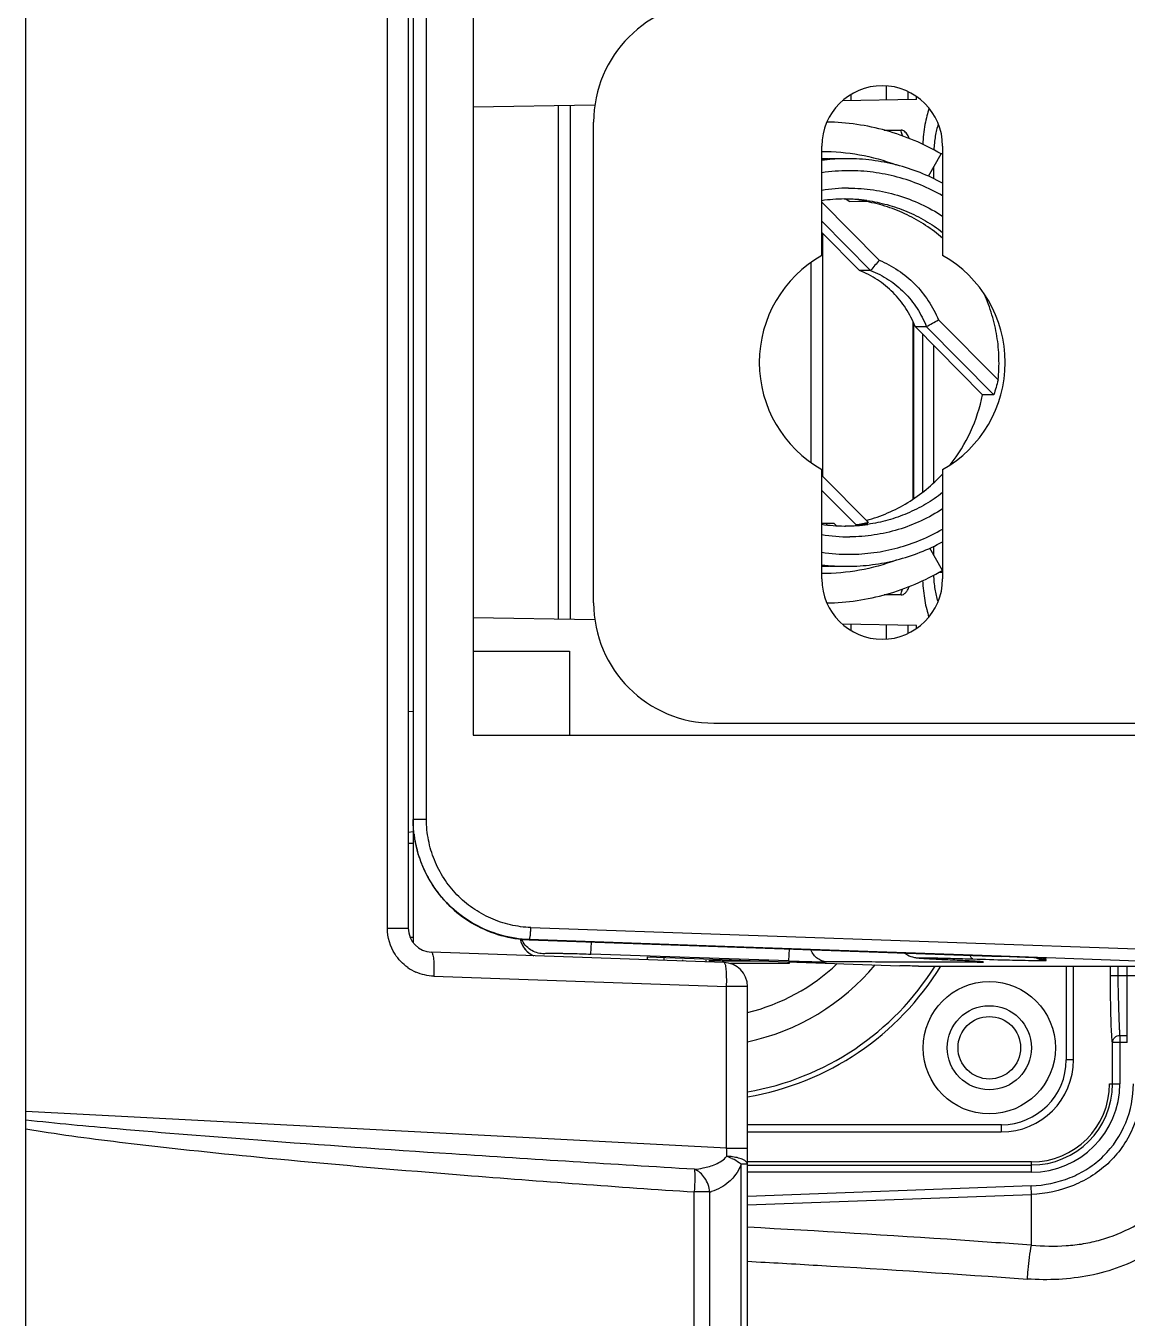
# Model space of a CAD drawing. Header units: millimetres. Extents: x -73584 to -37571, y -61249 to -50748.
# Drawn here: x -48297.5 to -48251.7, y -54508.5 to -54454.7 of the extents above; entities that cross this region are included whole.
import ezdxf

# ---------------------------------------------------------------- set-up
doc = ezdxf.new("R2010")
doc.units = ezdxf.units.MM
doc.header["$LTSCALE"] = 200
for name, color, linetype in [('DIM', 3, 'Continuous'), ('NONE_38', 7, 'Continuous'), ('SOLID_1', 7, 'Continuous')]:
    doc.layers.add(name, color=color, linetype=linetype)

# ---------------------------------------------------------------- blocks, each defined once
blk = doc.blocks.new('5569')
at = {"color": 7, "linetype": 'Continuous'}
for p, q in [((-46066.839, -55184.216), (-46066.839, -54684.316)), ((-46051.808, -54815.794), (-46051.808, -54768.739)), ((-46050.939, -54768.739), (-46050.939, -54815.794)), ((-46050.939, -54806.788), (-46050.739, -54806.77)), ((-46050.739, -54811.23), (-46050.739, -54811.776)), ((-46050.939, -54811.794), (-46050.739, -54811.776)), ((-46050.738, -54811.776), (-46050.738, -54816.381)), ((-46050.738, -54812.266), (-46050.939, -54812.266)), ((-46051.808, -54815.794), (-46050.939, -54815.794)), ((-46050.858, -54816.166), (-46050.738, -54816.166)), ((-46037.821, -54817.218), (-46049.974, -54816.793)), ((-46021.749, -54817.766), (-46021.749, -54817.369)), ((-46021.449, -54817.369), (-46021.449, -54817.766)), ((-46021.06, -54817.766), (-46021.06, -54817.369)), ((-46049.878, -54817.793), (-46037.708, -54818.218)), ((-46037.708, -54824.946), (-46037.708, -54818.218)), ((-46036.839, -54818.218), (-46037.708, -54818.218)), ((-46036.839, -55050.315), (-46036.839, -54818.218)), ((-46021.749, -54817.766), (-46017.843, -54817.766)), ((-46021.362, -54820.252), (-46021.362, -54822.266)), ((-46021.362, -54820.252), (-46021.057, -54820.252)), ((-46021.057, -54820.55), (-46021.057, -54820.252)), ((-46021.661, -54822.266), (-46021.661, -54820.55)), ((-46021.057, -54820.55), (-46021.661, -54820.55)), ((-46021.787, -54822.266), (-46021.362, -54822.266)), ((-46037.708, -54824.946), (-46066.839, -54823.419)), ((-46037.708, -54824.946), (-46036.839, -54824.946)), ((-46037.101, -55042.922), (-46037.101, -54825.611)), ((-46036.839, -54825.611), (-46037.101, -54825.611)), ((-46025.037, -54825.516), (-46036.839, -54825.516)), ((-46036.839, -54825.642), (-46025.037, -54825.642)), ((-46025.037, -54825.941), (-46025.037, -54825.516)), ((-46025.037, -54825.941), (-46036.839, -54825.941)), ((-46039.052, -55041.77), (-46039.052, -54826.763)), ((-46038.402, -54826.763), (-46039.052, -54826.763)), ((-46038.402, -55041.77), (-46038.402, -54826.763)), ((-46025.05, -54826.51), (-46036.839, -54826.946)), ((-46025.037, -54826.863), (-46025.05, -54826.51)), ((-46036.839, -54827.3), (-46025.037, -54826.863)), ((-46025.037, -54828.971), (-46025.037, -54826.863))]:
    blk.add_line(p, q, dxfattribs=at)
for centre, radius, start, end in [((-46049.939, -54815.794), 1, 180, 267.966), ((-46049.833, -54815.834), 1.953, 234.6019, 245.9442), ((-46037.839, -54818.218), 1, 0, 88.9997), ((-46025.037, -54822.266), 3.675, 270, 0), ((-46025.037, -54822.266), 3.375, 270, 0), ((-46025.037, -54822.266), 3.25, 270, 0), ((-46057.609, -54768.341), 56.559, 260.6077, 261.3026), ((-46044.918, -54825.322), 7.22, 0.3414, 2.9869), ((-46037.823, -54827.888), 2.612, 82.07, 87.2632), ((-46038.633, -54827.708), 2.603, 63.5357, 68.9517), ((-46038.979, -54824.652), 2.189, 285.3048, 287.1278)]:
    blk.add_arc(centre, radius, start, end, dxfattribs=at)
for points in [[(-46051.492, -54816.873), (-46051.695, -54816.558), (-46051.805, -54816.169), (-46051.808, -54815.794)], [(-46050.964, -54817.426), (-46051.172, -54817.279), (-46051.354, -54817.087), (-46051.492, -54816.873)], [(-46049.878, -54817.793), (-46050.135, -54817.78), (-46050.394, -54817.722), (-46050.629, -54817.617)]]:
    blk.add_open_spline(points, degree=3, dxfattribs=at)
for points, knots in [([(-46049.974, -54816.793), (-46049.964, -54816.793), (-46049.942, -54816.822), (-46049.913, -54816.916), (-46049.883, -54817.126), (-46049.872, -54817.433), (-46049.874, -54817.669), (-46049.878, -54817.793)], [0, 0, 0, 0, 0.029375, 0.088448, 0.305322, 0.636337, 1, 1, 1, 1]), ([(-46037.708, -54818.218), (-46037.704, -54818.09), (-46037.703, -54817.854), (-46037.712, -54817.548), (-46037.739, -54817.34), (-46037.783, -54817.246), (-46037.81, -54817.218), (-46037.821, -54817.218)], [0, 0, 0, 0, 0.371429, 0.687647, 0.902486, 0.965881, 1, 1, 1, 1]), ([(-46021.661, -54820.55), (-46021.672, -54820.518), (-46021.682, -54820.419), (-46021.699, -54820.232), (-46021.712, -54819.96), (-46021.725, -54819.617), (-46021.735, -54819.211), (-46021.746, -54818.587), (-46021.749, -54818.1), (-46021.749, -54817.766)], [0, 0, 0, 0, 0.036785, 0.105389, 0.2038, 0.328582, 0.475749, 0.640512, 1, 1, 1, 1]), ([(-46021.449, -54817.766), (-46021.442, -54818.065), (-46021.429, -54818.621), (-46021.41, -54819.282), (-46021.395, -54819.725), (-46021.386, -54819.967), (-46021.375, -54820.135), (-46021.368, -54820.223), (-46021.362, -54820.252)], [0, 0, 0, 0, 0.359616, 0.671717, 0.796551, 0.894963, 0.963479, 1, 1, 1, 1]), ([(-46021.057, -54820.252), (-46021.053, -54820.222), (-46021.057, -54820.135), (-46021.058, -54819.967), (-46021.059, -54819.725), (-46021.058, -54819.418), (-46021.058, -54819.056), (-46021.059, -54818.499), (-46021.06, -54818.065), (-46021.06, -54817.766)], [0, 0, 0, 0, 0.036299, 0.104739, 0.203135, 0.327991, 0.475286, 0.640201, 1, 1, 1, 1]), ([(-46021.661, -54820.55), (-46021.661, -54820.474), (-46021.596, -54820.315), (-46021.437, -54820.252), (-46021.361, -54820.252)], [0, 0, 0, 0, 0.499258, 1, 1, 1, 1]), ([(-46025.05, -54826.51), (-46024.498, -54826.482), (-46023.664, -54826.318), (-46022.673, -54825.81), (-46021.803, -54825.115), (-46021.014, -54823.933), (-46020.799, -54822.818), (-46020.794, -54822.266)], [0, 0, 0, 0, 0.249946, 0.375397, 0.50079, 0.750352, 1, 1, 1, 1]), ([(-46020.44, -54822.266), (-46020.438, -54822.864), (-46020.621, -54823.773), (-46021.183, -54824.835), (-46021.953, -54825.762), (-46023.244, -54826.591), (-46024.44, -54826.84), (-46025.037, -54826.863)], [0, 0, 0, 0, 0.249789, 0.375168, 0.500541, 0.750104, 1, 1, 1, 1]), ([(-46025.037, -54828.971), (-46024.555, -54829.012), (-46023.826, -54829.033), (-46022.863, -54828.926), (-46021.918, -54828.712), (-46020.787, -54828.254), (-46019.176, -54827.163), (-46017.644, -54825.194), (-46017.193, -54823.235), (-46017.196, -54822.266)], [0, 0, 0, 0, 0.125011, 0.187451, 0.249946, 0.374985, 0.500121, 0.749635, 1, 1, 1, 1]), ([(-46039.048, -54825.818), (-46042.41, -54825.617), (-46048.462, -54825.237), (-46056.459, -54824.681), (-46062.361, -54824.213), (-46065.573, -54823.915), (-46066.838, -54823.776)], [0, 0, 0, 0, 0.362621, 0.65277, 0.862998, 1, 1, 1, 1]), ([(-46066.161, -54824.25), (-46064.847, -54824.451), (-46061.596, -54824.865), (-46055.746, -54825.468), (-46048.027, -54826.128), (-46042.241, -54826.548), (-46039.052, -54826.763)], [0, 0, 0, 0, 0.146485, 0.360899, 0.647883, 1, 1, 1, 1]), ([(-46039.048, -54825.818), (-46038.927, -54825.806), (-46038.625, -54825.762), (-46038.144, -54825.634), (-46037.825, -54825.419), (-46037.698, -54825.279)], [0, 0, 0, 0, 0.246605, 0.618023, 1, 1, 1, 1]), ([(-46037.101, -54825.611), (-46037.127, -54825.59), (-46037.244, -54825.502), (-46037.371, -54825.428), (-46037.473, -54825.378)], [0, 0, 0, 0, 0.22348, 1, 1, 1, 1]), ([(-46036.839, -54825.611), (-46036.839, -54825.528), (-46037, -54825.415), (-46037.217, -54825.344), (-46037.377, -54825.313), (-46037.463, -54825.301)], [0, 0, 0, 0, 0.34273, 0.639837, 1, 1, 1, 1]), ([(-46037.101, -54825.611), (-46037.121, -54825.66), (-46037.201, -54825.843), (-46037.31, -54826.015), (-46037.403, -54826.13)], [0, 0, 0, 0, 0.260834, 1, 1, 1, 1]), ([(-46016.748, -54825.514), (-46017.093, -54826.31), (-46018.049, -54827.8), (-46020.111, -54829.45), (-46022.586, -54830.374), (-46024.34, -54830.443), (-46025.204, -54830.385)], [0, 0, 0, 0, 0.250501, 0.500467, 0.750103, 1, 1, 1, 1]), ([(-46039.048, -54825.818), (-46039.039, -54825.864), (-46039.031, -54825.986), (-46039.026, -54826.301), (-46039.039, -54826.569), (-46039.052, -54826.763)], [0, 0, 0, 0, 0.149477, 0.385329, 1, 1, 1, 1]), ([(-46038.402, -54826.763), (-46038.427, -54826.554), (-46038.563, -54826.169), (-46038.875, -54825.882), (-46039.048, -54825.818)], [0, 0, 0, 0, 0.531801, 1, 1, 1, 1]), ([(-46037.403, -54826.13), (-46037.467, -54826.209), (-46037.729, -54826.479), (-46038.073, -54826.662), (-46038.335, -54826.743)], [0, 0, 0, 0, 0.269445, 1, 1, 1, 1]), ([(-46025.038, -54828.978), (-46026.02, -54828.906), (-46029.951, -54828.628), (-46033.886, -54828.39), (-46036.838, -54828.23)], [0, 0, 0, 0, 0.249792, 1, 1, 1, 1]), ([(-46025.204, -54830.385), (-46025.195, -54830.256), (-46025.155, -54829.783), (-46025.099, -54829.311), (-46025.037, -54828.971)], [0, 0, 0, 0, 0.272515, 1, 1, 1, 1]), ([(-46036.837, -54829.646), (-46035.866, -54829.699), (-46031.987, -54829.919), (-46028.109, -54830.173), (-46025.204, -54830.387)], [0, 0, 0, 0, 0.250324, 1, 1, 1, 1])]:
    blk.add_open_spline(points, degree=3, knots=knots, dxfattribs=at)
at = {"layer": 'NONE_38', "color": 7, "linetype": 'Continuous'}
for p, q in [((-46035.102, -54817.266), (-46037.542, -54817.266)), ((-46035.102, -54817.194), (-46035.102, -54817.266)), ((-46023.587, -54817.369), (-46023.587, -54821.267)), ((-46023.287, -54821.266), (-46023.287, -54817.369)), ((-46023.287, -54821.266), (-46023.587, -54821.266)), ((-46026.285, -54823.967), (-46036.839, -54823.967)), ((-46026.287, -54823.967), (-46026.287, -54824.266)), ((-46036.839, -54824.266), (-46026.287, -54824.266))]:
    blk.add_line(p, q, dxfattribs=at)
for radius in [2.75, 1.75, 1.3]:
    blk.add_circle((-46026.787, -54820.766), radius, dxfattribs=at)
for centre, radius, start, end in [((-46038.787, -54811.266), 8.265, 283.6392, 313.4348), ((-46038.787, -54811.266), 9.45, 281.9025, 320.1735), ((-46038.787, -54811.266), 11.7, 279.5881, 328.5605), ((-46038.787, -54811.266), 11.5, 279.7546, 327.937), ((-46026.287, -54821.266), 3, 270, 0), ((-46026.287, -54821.266), 2.7, 270.0403, 359.9814)]:
    blk.add_arc(centre, radius, start, end, dxfattribs=at)
at = {"layer": 'SOLID_1', "color": 7, "linetype": 'Continuous'}
for p, q in [((-46050.739, -54773.259), (-46050.739, -54811.274)), ((-46050.186, -54811.268), (-46050.186, -54773.264)), ((-46048.239, -54776.766), (-46048.239, -54807.766)), ((-46032.541, -54781.127), (-46032.541, -54781.379)), ((-46031.064, -54781.353), (-46031.064, -54780.768)), ((-46030.168, -54781.001), (-46030.168, -54781.338)), ((-46043.18, -54781.565), (-46048.239, -54781.653)), ((-46044.703, -54781.591), (-46044.703, -54802.942)), ((-46044.203, -54802.95), (-46044.203, -54781.583)), ((-46029.819, -54781.331), (-46032.899, -54781.385)), ((-46029.819, -54781.331), (-46029.819, -54781.198)), ((-46043.236, -54802.266), (-46043.236, -54782.266)), ((-46031.16, -54782.603), (-46030.451, -54782.6)), ((-46033.749, -54787.817), (-46033.749, -54783.267)), ((-46028.729, -54783.267), (-46028.729, -54787.816)), ((-46033.663, -54783.792), (-46033.636, -54783.792)), ((-46033.489, -54783.792), (-46033.485, -54783.814)), ((-46033.489, -54783.792), (-46033.463, -54783.792)), ((-46032.699, -54783.792), (-46032.725, -54783.792)), ((-46029.317, -54784.522), (-46028.791, -54783.591)), ((-46028.729, -54783.592), (-46028.791, -54783.593)), ((-46029.095, -54784.628), (-46029.095, -54784.129)), ((-46033.749, -54785.602), (-46031.36, -54788.012)), ((-46032.818, -54785.467), (-46032.779, -54785.467)), ((-46032.818, -54785.468), (-46032.8, -54785.467)), ((-46032.609, -54785.566), (-46032.752, -54785.469)), ((-46032.609, -54785.566), (-46031.879, -54785.564)), ((-46031.722, -54788.439), (-46033.749, -54786.394)), ((-46033.749, -54786.865), (-46032.189, -54788.439)), ((-46033.703, -54797.013), (-46033.703, -54786.911)), ((-46034.203, -54788.106), (-46034.203, -54796.428)), ((-46031.722, -54788.439), (-46032.189, -54788.439)), ((-46029.958, -54797.948), (-46029.958, -54790.58)), ((-46029.929, -54797.927), (-46029.929, -54790.648)), ((-46029.874, -54790.775), (-46027.069, -54793.606)), ((-46029.874, -54790.775), (-46029.406, -54790.775)), ((-46026.602, -54793.606), (-46029.406, -54790.775)), ((-46028.901, -54790.493), (-46026.422, -54792.994)), ((-46029.568, -54791.083), (-46029.568, -54797.667)), ((-46029.095, -54797.26), (-46029.095, -54791.561)), ((-46026.602, -54793.606), (-46027.069, -54793.606)), ((-46033.749, -54801.267), (-46033.749, -54796.718)), ((-46028.729, -54796.718), (-46028.729, -54801.267)), ((-46033.749, -54796.967), (-46031.808, -54798.926)), ((-46032.323, -54799.023), (-46033.749, -54797.585)), ((-46033.231, -54798.968), (-46033.749, -54798.969)), ((-46033.231, -54798.968), (-46033.145, -54799.054)), ((-46032.758, -54799.067), (-46032.779, -54799.067)), ((-46031.916, -54798.963), (-46031.838, -54798.963)), ((-46029.095, -54800.288), (-46029.095, -54799.906)), ((-46028.737, -54800.912), (-46029.266, -54799.989)), ((-46033.436, -54800.742), (-46033.463, -54800.742)), ((-46033.436, -54800.742), (-46033.433, -54800.724)), ((-46032.699, -54800.742), (-46032.672, -54800.742)), ((-46028.873, -54800.986), (-46028.729, -54800.988)), ((-46030.451, -54801.933), (-46031.163, -54801.931)), ((-46030.451, -54801.934), (-46031.148, -54801.932)), ((-46043.18, -54802.968), (-46048.239, -54802.88)), ((-46029.819, -54803.201), (-46032.9, -54803.148)), ((-46032.541, -54803.154), (-46032.541, -54803.408)), ((-46031.064, -54803.766), (-46031.064, -54803.18)), ((-46030.168, -54803.195), (-46030.168, -54803.532)), ((-46029.819, -54803.336), (-46029.819, -54803.201)), ((-46048.239, -54804.266), (-46044.239, -54804.266)), ((-46044.239, -54804.266), (-46044.239, -54807.766)), ((-46038.236, -54807.266), (-46015.249, -54807.266)), ((-46048.239, -54807.766), (-46014.793, -54807.766)), ((-46050.186, -54811.268), (-46050.739, -54811.268)), ((-46045.843, -54815.767), (-46014.793, -54816.863)), ((-46045.913, -54816.275), (-46045.913, -54816.264)), ((-46037.78, -54816.553), (-46045.913, -54816.267)), ((-46045.913, -54816.277), (-46026.29, -54816.969)), ((-46043.345, -54816.87), (-46043.328, -54816.369)), ((-46026.29, -54816.959), (-46037.78, -54816.553)), ((-46035.13, -54817.157), (-46043.345, -54816.87)), ((-46041.01, -54816.99), (-46041.01, -54817.106)), ((-46041.01, -54816.99), (-46037.51, -54817.111)), ((-46040.31, -54817.096), (-46040.31, -54817.014)), ((-46039.535, -54817.11), (-46039.535, -54817.158)), ((-46038.552, -54817.192), (-46038.552, -54817.128)), ((-46037.911, -54817.143), (-46037.911, -54817.165)), ((-46037.51, -54817.111), (-46030.508, -54817.352)), ((-46035.113, -54816.658), (-46035.13, -54817.157)), ((-46029.523, -54817.06), (-46029.61, -54817.054)), ((-46029.421, -54817.067), (-46029.523, -54817.06)), ((-46029.302, -54817.074), (-46029.421, -54817.067)), ((-46029.167, -54817.082), (-46029.302, -54817.074)), ((-46028.933, -54817.095), (-46029.167, -54817.082)), ((-46028.662, -54817.108), (-46028.933, -54817.095)), ((-46028.359, -54817.123), (-46028.662, -54817.108)), ((-46027.9, -54817.143), (-46028.359, -54817.123)), ((-46028.119, -54817.133), (-46028.127, -54817.133)), ((-46027.758, -54817.15), (-46027.9, -54817.143)), ((-46027.63, -54817.156), (-46027.758, -54817.15)), ((-46014.856, -54817.363), (-46026.29, -54816.959)), ((-46026.137, -54816.975), (-46026.29, -54816.969)), ((-46026.29, -54816.969), (-46026.29, -54816.969)), ((-46026.245, -54816.971), (-46026.29, -54816.969)), ((-46026.099, -54816.976), (-46026.245, -54816.971)), ((-46025.739, -54816.989), (-46026.137, -54816.975)), ((-46025.965, -54816.981), (-46026.099, -54816.976)), ((-46025.898, -54816.983), (-46025.965, -54816.981)), ((-46025.388, -54817.002), (-46025.739, -54816.989)), ((-46025.09, -54817.014), (-46025.388, -54817.002)), ((-46024.851, -54817.024), (-46025.09, -54817.014)), ((-46025.034, -54817.134), (-46025.028, -54817.134)), ((-46024.67, -54817.032), (-46024.851, -54817.024)), ((-46024.565, -54817.037), (-46024.67, -54817.032)), ((-46024.522, -54817.039), (-46024.565, -54817.037)), ((-46024.503, -54817.04), (-46024.522, -54817.039)), ((-46024.492, -54817.041), (-46024.503, -54817.04)), ((-46024.43, -54817.13), (-46024.43, -54817.046)), ((-46035.96, -54817.164), (-46037.659, -54817.164)), ((-46030.234, -54817.203), (-46030.244, -54817.203)), ((-46029.732, -54817.369), (-46017.029, -54817.369)), ((-46028.125, -54817.208), (-46028.23, -54817.208)), ((-46027.285, -54817.21), (-46028.125, -54817.208)), ((-46027.517, -54817.162), (-46027.63, -54817.156)), ((-46027.42, -54817.168), (-46027.517, -54817.162)), ((-46027.337, -54817.173), (-46027.42, -54817.168)), ((-46027.269, -54817.178), (-46027.337, -54817.173)), ((-46027.217, -54817.182), (-46027.269, -54817.178)), ((-46027.17, -54817.186), (-46027.163, -54817.187))]:
    blk.add_line(p, q, dxfattribs=at)
for points in [[(-46029.61, -54817.054), (-46029.648, -54817.051), (-46029.684, -54817.048), (-46029.717, -54817.045), (-46029.748, -54817.041), (-46029.778, -54817.038), (-46029.809, -54817.034), (-46029.84, -54817.03), (-46029.876, -54817.024), (-46029.92, -54817.015), (-46029.972, -54817.002), (-46030.039, -54816.982), (-46030.113, -54816.953), (-46030.192, -54816.914), (-46030.273, -54816.865), (-46030.323, -54816.827)], [(-46024.493, -54817.041), (-46024.491, -54817.041), (-46024.492, -54817.041)], [(-46027.163, -54817.187), (-46027.169, -54817.186), (-46027.18, -54817.185), (-46027.196, -54817.183), (-46027.217, -54817.182)]]:
    blk.add_lwpolyline(points, dxfattribs=at)
for centre, radius, start, end in [((-46038.236, -54782.266), 5, 90, 180), ((-46031.239, -54783.267), 2.51, 0, 180), ((-46033.636, -54791.994), 8.202, 90.1836, 90.7848), ((-46032.698, -54792.024), 8.231, 91.2138, 97.3375), ((-46033.471, -54791.484), 7.692, 91.3985, 92.0742), ((-46033.466, -54791.659), 7.867, 91.2402, 91.4013), ((-46033.464, -54791.785), 7.992, 90.1808, 91.239), ((-46033.464, -54792.366), 8.574, 88.0237, 89.9922), ((-46032.872, -54792.372), 8.58, 90.0041, 90.1797), ((-46032.699, -54791.995), 8.203, 90.1837, 91.2121), ((-46032.611, -54792.034), 7.741, 90.1865, 98.4482), ((-46032.611, -54792.056), 7.039, 90.1874, 99.3025), ((-46032.779, -54792.072), 6.605, 90.3452, 98.4482), ((-46032.905, -54791.791), 6.324, 88.8575, 89.043), ((-46032.78, -54792.072), 6.605, 82.1295, 89.9944), ((-46032.904, -54791.727), 6.26, 88.6064, 88.8577), ((-46033.079, -54792.055), 6.588, 79.5333, 80.1963), ((-46031.238, -54792.267), 5.11, 119.4274, 240.5726), ((-45992.192, -54821.629), 51.616, 139.3607, 139.9822), ((-46031.238, -54792.267), 5.11, 299.4122, 60.5878), ((-46056.907, -54740.974), 56.89, 298.9078, 299.491), ((-46032.779, -54792.463), 6.604, 261.5534, 269.7386), ((-46032.779, -54792.492), 6.575, 269.7423, 269.9993), ((-46032.904, -54792.725), 6.342, 271.1334, 271.3293), ((-46032.78, -54792.462), 6.605, 270.1891, 278.2388), ((-46033.081, -54792.464), 6.603, 276.5986, 280.1701), ((-46032.611, -54792.479), 7.038, 260.6957, 270.1802), ((-46032.611, -54792.499), 7.744, 261.5519, 270.1792), ((-46032.698, -54792.513), 8.23, 262.6635, 269.9958), ((-46033.464, -54792.863), 7.879, 267.9254, 270.0074), ((-46033.636, -54792.536), 8.206, 269.2147, 269.9994), ((-46033.468, -54792.064), 8.678, 270.2072, 271.953), ((-46031.239, -54801.267), 2.51, 180, 0), ((-46038.236, -54802.266), 5, 180, 270), ((-46045.735, -54811.279), 5.001, 187.0061, 188.435), ((-46045.823, -54811.292), 4.915, 188.4389, 189.8569), ((-46045.803, -54811.288), 4.935, 189.8573, 191.712), ((-46045.771, -54811.281), 4.968, 191.7147, 195.6082), ((-46045.746, -54811.275), 4.994, 195.6063, 196.8674), ((-46045.721, -54811.267), 5.02, 196.8705, 201.3083), ((-46045.706, -54811.261), 5.036, 201.3066, 201.9579), ((-46045.686, -54811.252), 5.057, 201.966, 211.0572), ((-46045.705, -54811.263), 5.036, 211.0632, 213.2968), ((-46045.31, -54816.035), 1, 192.0772, 245.3882), ((-46024.396, -54816.136), 0.995, 243.5109, 259.1821), ((-46024.394, -54816.086), 1.003, 250.0346, 259.1704), ((-46024.394, -54816.041), 1.005, 258.9248, 267.9519), ((-46024.394, -54816.089), 1, 259.1523, 267.9601), ((-46024.394, -54816.132), 0.999, 259.1206, 267.9692)]:
    blk.add_arc(centre, radius, start, end, dxfattribs=at)
at = {"layer": 'SOLID_1', "color": 7, "linetype": 'Continuous', "extrusion": (0, 0, -1)}
for centre, major_axis, ratio, start_param, end_param in [((-46033.819, -54792.267), (-7.127, -2.997), 0.856387, -2.57799, -2.486984), ((-46033.146, -54799.141), (-1.499, 1.49), 0.087216, -1.402567, -1.367346), ((-46033.819, -54792.267), (-2.704, 6.429), 0.819934, -3.013957, -2.922951)]:
    blk.add_ellipse(centre, major_axis=major_axis, ratio=ratio, start_param=start_param, end_param=end_param, dxfattribs=at)
at = {"layer": 'SOLID_1', "color": 7, "linetype": 'Continuous'}
for points, knots in [([(-46029.283, -54781.699), (-46029.321, -54781.801), (-46029.389, -54782.022), (-46029.498, -54782.519), (-46029.542, -54782.918), (-46029.557, -54783.195)], [0, 0, 0, 0, 0.213206, 0.454899, 1, 1, 1, 1]), ([(-46028.791, -54783.591), (-46029.15, -54783.382), (-46029.896, -54783.01), (-46031.074, -54782.598), (-46032.295, -54782.341), (-46033.124, -54782.275), (-46033.538, -54782.268)], [0, 0, 0, 0, 0.250416, 0.500491, 0.750313, 1, 1, 1, 1]), ([(-46030.112, -54782.952), (-46030.123, -54782.925), (-46030.145, -54782.874), (-46030.189, -54782.793), (-46030.241, -54782.717), (-46030.307, -54782.651), (-46030.377, -54782.61), (-46030.427, -54782.6), (-46030.451, -54782.6)], [0, 0, 0, 0, 0.169958, 0.325802, 0.532793, 0.709601, 0.861786, 1, 1, 1, 1]), ([(-46030.386, -54782.852), (-46030.397, -54782.832), (-46030.433, -54782.753), (-46030.451, -54782.665), (-46030.451, -54782.6)], [0, 0, 0, 0, 0.259382, 1, 1, 1, 1]), ([(-46028.906, -54782.344), (-46028.961, -54782.509), (-46029.046, -54782.869), (-46029.084, -54783.236), (-46029.091, -54783.43)], [0, 0, 0, 0, 0.472079, 1, 1, 1, 1]), ([(-46033.749, -54783.492), (-46033.224, -54783.489), (-46032.17, -54783.579), (-46031.151, -54783.862), (-46030.66, -54784.049)], [0, 0, 0, 0, 0.499765, 1, 1, 1, 1]), ([(-46032.899, -54783.792), (-46032.97, -54783.792), (-46033.254, -54783.797), (-46033.537, -54783.815), (-46033.749, -54783.835)], [0, 0, 0, 0, 0.251258, 1, 1, 1, 1]), ([(-46028.727, -54784.813), (-46029.03, -54784.647), (-46029.657, -54784.352), (-46030.644, -54784.03), (-46031.663, -54783.836), (-46032.354, -54783.792), (-46032.699, -54783.792)], [0, 0, 0, 0, 0.250387, 0.500444, 0.750284, 1, 1, 1, 1]), ([(-46028.727, -54785.336), (-46029.022, -54785.165), (-46029.636, -54784.862), (-46030.608, -54784.533), (-46031.614, -54784.334), (-46032.296, -54784.291), (-46032.637, -54784.292)], [0, 0, 0, 0, 0.25042, 0.500482, 0.750313, 1, 1, 1, 1]), ([(-46032.634, -54785.017), (-46032.29, -54785.016), (-46031.601, -54785.064), (-46030.59, -54785.288), (-46029.62, -54785.656), (-46029.016, -54785.994), (-46028.728, -54786.184)], [0, 0, 0, 0, 0.249627, 0.499409, 0.749494, 1, 1, 1, 1]), ([(-46031.879, -54785.564), (-46031.933, -54785.552), (-46032.055, -54785.529), (-46032.345, -54785.488), (-46032.583, -54785.473), (-46032.752, -54785.469)], [0, 0, 0, 0, 0.188679, 0.423856, 1, 1, 1, 1]), ([(-46028.727, -54787.1), (-46028.951, -54786.906), (-46029.423, -54786.547), (-46030.196, -54786.108), (-46031.019, -54785.777), (-46031.592, -54785.63), (-46031.882, -54785.577)], [0, 0, 0, 0, 0.250615, 0.500767, 0.750522, 1, 1, 1, 1]), ([(-46031.875, -54785.529), (-46031.591, -54785.569), (-46031.026, -54785.685), (-46030.209, -54785.968), (-46029.434, -54786.355), (-46028.955, -54786.678), (-46028.726, -54786.854)], [0, 0, 0, 0, 0.249539, 0.499311, 0.749443, 1, 1, 1, 1]), ([(-46031.36, -54788.012), (-46031.086, -54788.126), (-46030.558, -54788.411), (-46029.866, -54788.984), (-46029.297, -54789.684), (-46029.015, -54790.216), (-46028.901, -54790.493)], [0, 0, 0, 0, 0.248945, 0.498564, 0.748929, 1, 1, 1, 1]), ([(-46029.874, -54790.775), (-46029.975, -54790.511), (-46030.233, -54790.003), (-46030.767, -54789.339), (-46031.424, -54788.8), (-46031.928, -54788.54), (-46032.189, -54788.439)], [0, 0, 0, 0, 0.251128, 0.501514, 0.75111, 1, 1, 1, 1]), ([(-46031.722, -54788.439), (-46031.461, -54788.54), (-46030.957, -54788.8), (-46030.3, -54789.339), (-46029.766, -54790.003), (-46029.508, -54790.511), (-46029.406, -54790.775)], [0, 0, 0, 0, 0.24889, 0.498486, 0.748872, 1, 1, 1, 1]), ([(-46026.422, -54792.994), (-46026.39, -54792.691), (-46026.366, -54792.08), (-46026.451, -54791.168), (-46026.656, -54790.276), (-46026.871, -54789.704), (-46026.996, -54789.427)], [0, 0, 0, 0, 0.250171, 0.500317, 0.7503, 1, 1, 1, 1]), ([(-46028.409, -54796.52), (-46028.076, -54796.098), (-46027.508, -54795.17), (-46027.173, -54794.134), (-46027.069, -54793.606)], [0, 0, 0, 0, 0.499304, 1, 1, 1, 1]), ([(-46031.9, -54798.835), (-46031.598, -54798.753), (-46031.004, -54798.545), (-46030.165, -54798.11), (-46029.395, -54797.56), (-46028.938, -54797.125), (-46028.725, -54796.892)], [0, 0, 0, 0, 0.249378, 0.499084, 0.749281, 1, 1, 1, 1]), ([(-46028.726, -54797.68), (-46028.952, -54797.854), (-46029.425, -54798.174), (-46030.189, -54798.558), (-46030.995, -54798.84), (-46031.553, -54798.958), (-46031.833, -54798.999)], [0, 0, 0, 0, 0.250552, 0.500685, 0.750459, 1, 1, 1, 1]), ([(-46028.729, -54798.351), (-46029.014, -54798.539), (-46029.611, -54798.873), (-46030.569, -54799.24), (-46031.568, -54799.464), (-46032.249, -54799.516), (-46032.589, -54799.517)], [0, 0, 0, 0, 0.250504, 0.50059, 0.750375, 1, 1, 1, 1]), ([(-46032.757, -54799.065), (-46032.579, -54799.061), (-46032.328, -54799.045), (-46032.023, -54799.001), (-46031.894, -54798.976), (-46031.838, -54798.963)], [0, 0, 0, 0, 0.57689, 0.812257, 1, 1, 1, 1]), ([(-46032.587, -54800.242), (-46032.251, -54800.241), (-46031.577, -54800.195), (-46030.585, -54799.995), (-46029.625, -54799.667), (-46029.019, -54799.367), (-46028.727, -54799.198)], [0, 0, 0, 0, 0.249685, 0.499518, 0.749582, 1, 1, 1, 1]), ([(-46032.672, -54800.742), (-46032.33, -54800.741), (-46031.644, -54800.696), (-46030.632, -54800.5), (-46029.651, -54800.18), (-46029.028, -54799.887), (-46028.727, -54799.721)], [0, 0, 0, 0, 0.249709, 0.499554, 0.749612, 1, 1, 1, 1]), ([(-46030.656, -54800.484), (-46031.148, -54800.671), (-46032.168, -54800.955), (-46033.223, -54801.046), (-46033.749, -54801.042)], [0, 0, 0, 0, 0.500236, 1, 1, 1, 1]), ([(-46033.749, -54800.699), (-46033.678, -54800.706), (-46033.387, -54800.73), (-46033.094, -54800.742), (-46032.872, -54800.742)], [0, 0, 0, 0, 0.243784, 1, 1, 1, 1]), ([(-46033.538, -54802.266), (-46033.119, -54802.259), (-46032.279, -54802.192), (-46031.044, -54801.928), (-46029.852, -54801.507), (-46029.1, -54801.126), (-46028.737, -54800.912)], [0, 0, 0, 0, 0.24968, 0.499498, 0.749574, 1, 1, 1, 1]), ([(-46029.56, -54801.34), (-46029.546, -54801.618), (-46029.504, -54802.02), (-46029.398, -54802.522), (-46029.332, -54802.747), (-46029.295, -54802.85)], [0, 0, 0, 0, 0.543391, 0.785548, 1, 1, 1, 1]), ([(-46028.915, -54802.209), (-46028.969, -54802.041), (-46029.029, -54801.772), (-46029.077, -54801.402), (-46029.09, -54801.205), (-46029.093, -54801.105)], [0, 0, 0, 0, 0.473176, 0.732443, 1, 1, 1, 1]), ([(-46030.451, -54801.933), (-46030.419, -54801.933), (-46030.349, -54801.914), (-46030.258, -54801.84), (-46030.177, -54801.725), (-46030.133, -54801.633), (-46030.112, -54801.582)], [0, 0, 0, 0, 0.186574, 0.404818, 0.673982, 1, 1, 1, 1]), ([(-46030.451, -54801.934), (-46030.451, -54801.913), (-46030.445, -54801.827), (-46030.418, -54801.743), (-46030.388, -54801.684)], [0, 0, 0, 0, 0.238821, 1, 1, 1, 1]), ([(-46049.909, -54814.024), (-46050.174, -54813.62), (-46050.591, -54812.73), (-46050.739, -54811.756), (-46050.739, -54811.27)], [0, 0, 0, 0, 0.498372, 1, 1, 1, 1]), ([(-46045.843, -54815.767), (-46046.13, -54815.757), (-46046.702, -54815.68), (-46047.523, -54815.404), (-46048.278, -54814.98), (-46048.94, -54814.419), (-46049.478, -54813.738), (-46049.878, -54812.967), (-46050.128, -54812.134), (-46050.186, -54811.557), (-46050.186, -54811.268)], [0, 0, 0, 0, 0.124652, 0.249369, 0.374187, 0.499127, 0.624202, 0.749398, 0.874678, 1, 1, 1, 1]), ([(-46049.914, -54814.028), (-46049.696, -54814.359), (-46049.179, -54814.974), (-46048.209, -54815.68), (-46047.101, -54816.139), (-46046.31, -54816.263), (-46045.913, -54816.277)], [0, 0, 0, 0, 0.250353, 0.500591, 0.749627, 1, 1, 1, 1]), ([(-46045.913, -54816.267), (-46046.308, -54816.253), (-46047.098, -54816.126), (-46048.204, -54815.668), (-46049.015, -54815.082), (-46049.563, -54814.508), (-46049.8, -54814.19), (-46049.909, -54814.024)], [0, 0, 0, 0, 0.249755, 0.499784, 0.749738, 0.87484, 1, 1, 1, 1]), ([(-46045.913, -54816.267), (-46045.909, -54816.267), (-46045.899, -54816.253), (-46045.891, -54816.226), (-46045.88, -54816.179), (-46045.87, -54816.116), (-46045.861, -54816.037), (-46045.85, -54815.92), (-46045.846, -54815.828), (-46045.843, -54815.767)], [0, 0, 0, 0, 0.02529, 0.081519, 0.174964, 0.304014, 0.462118, 0.638367, 1, 1, 1, 1]), ([(-46046.288, -54816.244), (-46046.256, -54816.393), (-46046.12, -54816.683), (-46045.866, -54816.88), (-46045.725, -54816.944)], [0, 0, 0, 0, 0.494547, 1, 1, 1, 1]), ([(-46045.345, -54816.853), (-46045.433, -54816.849), (-46045.615, -54816.819), (-46045.87, -54816.698), (-46046.087, -54816.505), (-46046.19, -54816.338), (-46046.228, -54816.25)], [0, 0, 0, 0, 0.2342, 0.485033, 0.743707, 1, 1, 1, 1]), ([(-46045.345, -54816.853), (-46045.345, -54816.851), (-46045.341, -54816.849), (-46045.335, -54816.847), (-46045.322, -54816.845), (-46045.297, -54816.842), (-46045.253, -54816.839), (-46045.187, -54816.837), (-46045.103, -54816.835), (-46045.002, -54816.834), (-46044.886, -54816.834), (-46044.754, -54816.835), (-46044.609, -54816.837), (-46044.393, -54816.84), (-46044.1, -54816.847), (-46043.73, -54816.857), (-46043.475, -54816.865), (-46043.345, -54816.87)], [0, 0, 0, 0, 0.00167, 0.005445, 0.011594, 0.020123, 0.044177, 0.077301, 0.11921, 0.169594, 0.227979, 0.293798, 0.366443, 0.445179, 0.617833, 0.805272, 1, 1, 1, 1]), ([(-46038.445, -54817.13), (-46038.307, -54817.132), (-46038.074, -54817.137), (-46037.841, -54817.145), (-46037.744, -54817.15)], [0, 0, 0, 0, 0.587366, 1, 1, 1, 1]), ([(-46037.744, -54817.15), (-46037.736, -54817.15), (-46037.711, -54817.152), (-46037.685, -54817.153), (-46037.669, -54817.156)], [0, 0, 0, 0, 0.338625, 1, 1, 1, 1]), ([(-46033.561, -54817.192), (-46033.622, -54817.189), (-46033.752, -54817.162), (-46033.934, -54817.06), (-46034.094, -54816.9), (-46034.174, -54816.764), (-46034.207, -54816.691)], [0, 0, 0, 0, 0.216419, 0.45602, 0.719358, 1, 1, 1, 1]), ([(-46028.119, -54817.133), (-46028.248, -54817.127), (-46028.493, -54817.116), (-46028.837, -54817.1), (-46029.134, -54817.084), (-46029.348, -54817.071), (-46029.491, -54817.062), (-46029.574, -54817.056), (-46029.634, -54817.051), (-46029.673, -54817.047), (-46029.696, -54817.044), (-46029.716, -54817.042), (-46029.73, -54817.04), (-46029.741, -54817.038), (-46029.747, -54817.037), (-46029.752, -54817.034), (-46029.746, -54817.031), (-46029.74, -54817.031), (-46029.729, -54817.029), (-46029.714, -54817.028), (-46029.694, -54817.027), (-46029.67, -54817.026), (-46029.642, -54817.026), (-46029.61, -54817.025), (-46029.559, -54817.025), (-46029.486, -54817.025), (-46029.386, -54817.025), (-46029.27, -54817.027), (-46029.141, -54817.029), (-46028.941, -54817.032), (-46028.661, -54817.038), (-46028.295, -54817.048), (-46027.893, -54817.059), (-46027.614, -54817.067), (-46027.47, -54817.072)], [0, 0, 0, 0, 0.09896, 0.187721, 0.264154, 0.326497, 0.351937, 0.373355, 0.390641, 0.397703, 0.403694, 0.408609, 0.412441, 0.415191, 0.416866, 0.417539, 0.418278, 0.420035, 0.422869, 0.426785, 0.431782, 0.437853, 0.444994, 0.453192, 0.462435, 0.48401, 0.509616, 0.539103, 0.572288, 0.608979, 0.692017, 0.786359, 0.889851, 1, 1, 1, 1]), ([(-46027.339, -54817.172), (-46027.391, -54817.169), (-46027.651, -54817.154), (-46027.911, -54817.142), (-46028.119, -54817.133)], [0, 0, 0, 0, 0.201628, 1, 1, 1, 1]), ([(-46027.47, -54817.072), (-46027.493, -54817.07), (-46027.529, -54817.04), (-46027.562, -54816.986), (-46027.578, -54816.948), (-46027.585, -54816.926)], [0, 0, 0, 0, 0.362638, 0.640269, 1, 1, 1, 1]), ([(-46027.47, -54817.072), (-46027.006, -54817.087), (-46026.194, -54817.11), (-46025.382, -54817.129), (-46025.033, -54817.134)], [0, 0, 0, 0, 0.57099, 1, 1, 1, 1]), ([(-46024.674, -54817.031), (-46024.846, -54817.024), (-46025.253, -54817.007), (-46025.661, -54816.992), (-46025.898, -54816.983)], [0, 0, 0, 0, 0.419606, 1, 1, 1, 1]), ([(-46025.028, -54817.134), (-46024.982, -54817.135), (-46024.896, -54817.136), (-46024.776, -54817.137), (-46024.673, -54817.138), (-46024.588, -54817.138), (-46024.529, -54817.137), (-46024.491, -54817.136), (-46024.469, -54817.135), (-46024.453, -54817.134), (-46024.44, -54817.133), (-46024.434, -54817.132), (-46024.43, -54817.131), (-46024.43, -54817.13)], [0, 0, 0, 0, 0.229485, 0.430625, 0.602458, 0.74429, 0.855449, 0.899327, 0.935318, 0.963369, 0.983437, 0.995522, 1, 1, 1, 1]), ([(-46024.43, -54817.046), (-46024.43, -54817.045), (-46024.432, -54817.045), (-46024.434, -54817.044), (-46024.439, -54817.044), (-46024.446, -54817.043), (-46024.455, -54817.043), (-46024.47, -54817.042), (-46024.494, -54817.04), (-46024.529, -54817.038), (-46024.571, -54817.036), (-46024.62, -54817.034), (-46024.656, -54817.032), (-46024.674, -54817.031)], [0, 0, 0, 0, 0.004109, 0.016111, 0.036119, 0.064101, 0.100009, 0.14379, 0.254753, 0.396509, 0.568421, 0.769811, 1, 1, 1, 1]), ([(-46037.659, -54817.158), (-46037.659, -54817.158), (-46037.66, -54817.159), (-46037.663, -54817.16), (-46037.672, -54817.161), (-46037.687, -54817.162), (-46037.707, -54817.162), (-46037.733, -54817.163), (-46037.778, -54817.164), (-46037.814, -54817.164), (-46037.84, -54817.164)], [0, 0, 0, 0, 0.005322, 0.017932, 0.066782, 0.147269, 0.259078, 0.401399, 0.573152, 1, 1, 1, 1]), ([(-46037.669, -54817.156), (-46037.666, -54817.156), (-46037.664, -54817.157), (-46037.659, -54817.157), (-46037.659, -54817.158)], [0, 0, 0, 0, 0.731602, 1, 1, 1, 1]), ([(-46035.13, -54817.157), (-46034.84, -54817.167), (-46034.317, -54817.182), (-46033.793, -54817.191), (-46033.561, -54817.192)], [0, 0, 0, 0, 0.55548, 1, 1, 1, 1]), ([(-46030.244, -54817.203), (-46030.509, -54817.202), (-46031.614, -54817.199), (-46032.72, -54817.195), (-46033.561, -54817.192)], [0, 0, 0, 0, 0.239468, 1, 1, 1, 1]), ([(-46029.732, -54817.369), (-46029.847, -54817.369), (-46030.106, -54817.364), (-46030.364, -54817.357), (-46030.508, -54817.352)], [0, 0, 0, 0, 0.442386, 1, 1, 1, 1]), ([(-46028.23, -54817.208), (-46028.392, -54817.207), (-46029.06, -54817.206), (-46029.728, -54817.204), (-46030.234, -54817.203)], [0, 0, 0, 0, 0.24224, 1, 1, 1, 1]), ([(-46027.285, -54817.21), (-46027.304, -54817.209), (-46027.381, -54817.203), (-46027.457, -54817.185), (-46027.513, -54817.165)], [0, 0, 0, 0, 0.241012, 1, 1, 1, 1]), ([(-46027.285, -54817.21), (-46027.265, -54817.21), (-46027.227, -54817.21), (-46027.173, -54817.21), (-46027.129, -54817.209), (-46027.097, -54817.208), (-46027.075, -54817.207), (-46027.063, -54817.207), (-46027.052, -54817.206), (-46027.044, -54817.205), (-46027.038, -54817.204), (-46027.034, -54817.203), (-46027.031, -54817.202), (-46027.033, -54817.2), (-46027.036, -54817.199), (-46027.041, -54817.198), (-46027.048, -54817.196), (-46027.062, -54817.194), (-46027.086, -54817.191), (-46027.137, -54817.186), (-46027.223, -54817.18), (-46027.296, -54817.175), (-46027.339, -54817.172)], [0, 0, 0, 0, 0.108592, 0.202892, 0.282492, 0.346985, 0.373449, 0.396027, 0.414712, 0.429501, 0.440404, 0.447468, 0.450947, 0.453357, 0.45895, 0.468345, 0.481622, 0.498792, 0.544778, 0.606191, 0.774321, 1, 1, 1, 1])]:
    blk.add_open_spline(points, degree=3, knots=knots, dxfattribs=at)
blk = doc.blocks.new('*U670')
at = {"layer": 'DIM', "color": 3}
blk.add_blockref('5569', (46037.067, 54931.016), dxfattribs=at)
blk = doc.blocks.new('*U671')
at = {"layer": 'DIM', "color": 0, "linetype": 'ByBlock', "lineweight": -2, "transparency": 16777216}
blk.add_blockref('*U670', (0, 500), dxfattribs=at)

msp = doc.modelspace()

# ---------------------------------------------------------------- block references
at = {"layer": 'DIM', "color": 3}
msp.add_blockref('*U671', (-48267.725, -55107.458), dxfattribs=at)

doc.saveas('drawing.dxf')
